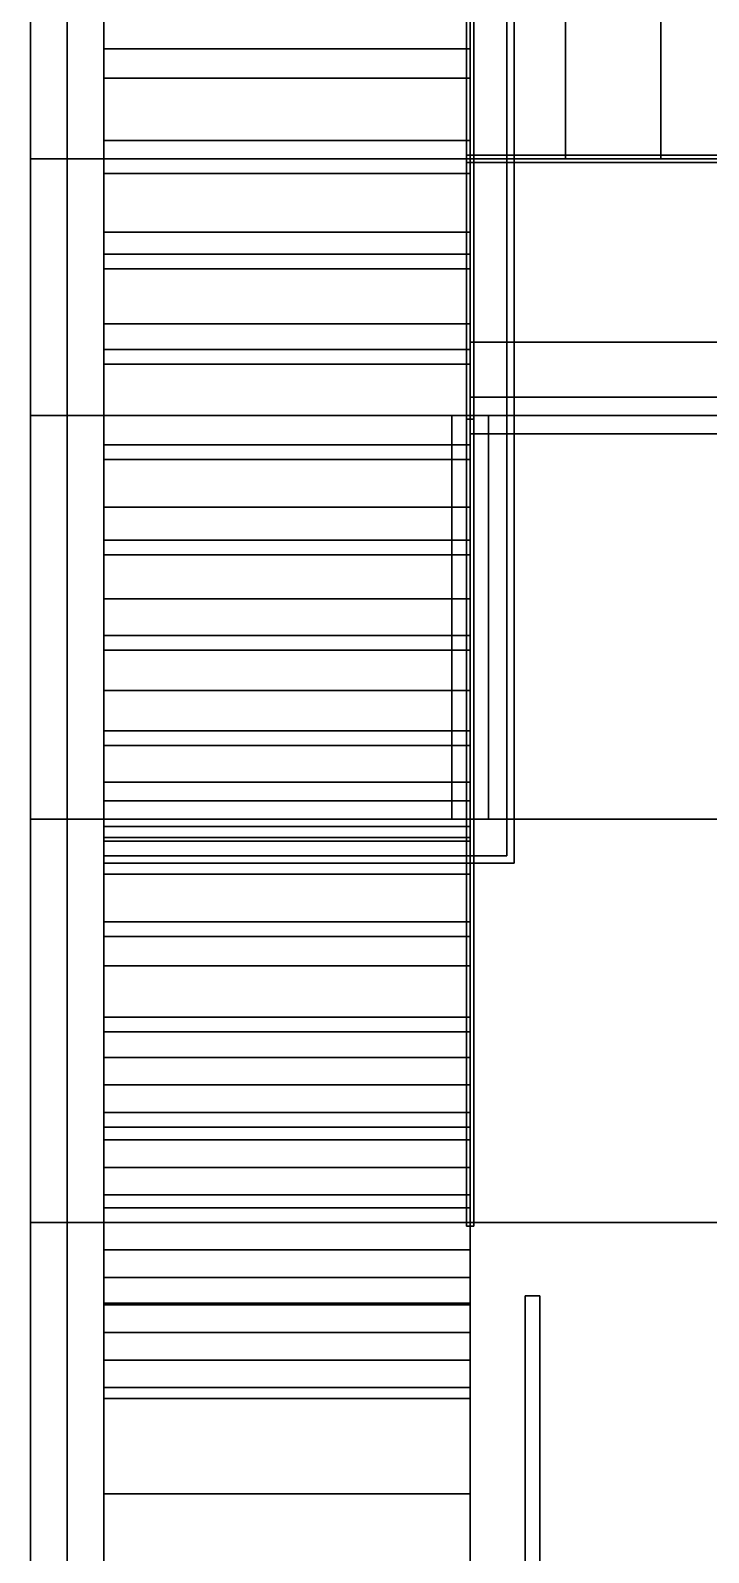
# Model space of a CAD drawing. Header units: millimetres. Extents: x -200 to 5200, y -250 to 30000.
# Drawn here: x 0 to 1850, y 13100 to 17250 of the extents above; entities that cross this region are included whole.
import ezdxf

# ---------------------------------------------------------------- set-up
doc = ezdxf.new("R2010")
doc.units = ezdxf.units.MM
for name, color, linetype in [('DOOR', 34, 'CONTINUOUS'), ('FLOOR', 9, 'CONTINUOUS'), ('FURN', 42, 'CONTINUOUS'), ('GLASS', 151, 'CONTINUOUS'), ('SITE', 92, 'CONTINUOUS'), ('SLAB', 252, 'CONTINUOUS'), ('STAIR', 42, 'CONTINUOUS'), ('STONE', 8, 'CONTINUOUS'), ('WALL', 7, 'CONTINUOUS')]:
    doc.layers.add(name, color=color, linetype=linetype)

msp = doc.modelspace()

# ---------------------------------------------------------------- linework, layer by layer
at = {"layer": 'DOOR'}
for points in [[(1350, 13000, 4050), (1390, 13000, 4050), (1390, 13800, 4050), (1350, 13800, 4050)], [(1350, 13000, 6150), (1390, 13000, 6150), (1390, 13800, 6150), (1350, 13800, 6150)], [(1350, 13800, 4050), (1390, 13800, 4050), (1390, 13800, 6150), (1350, 13800, 6150)], [(1350, 13000, 4050), (1350, 13800, 4050), (1350, 13800, 6150), (1350, 13000, 6150)], [(1390, 13000, 4050), (1390, 13800, 4050), (1390, 13800, 6150), (1390, 13000, 6150)]]:
    msp.add_3dface(points, dxfattribs=at)
at = {"layer": 'FLOOR', "color": 254}
for points in [[(0, 16200, 7355), (5000, 16200, 7355), (5000, 21800, 7355), (0, 21800, 7355)], [(1200, 16400, 4055), (2400, 16400, 4055), (2400, 16900, 4055), (1200, 16900, 4055)], [(1200, 13000, 4055), (2400, 13000, 4055), (2400, 16400, 4055), (1200, 16400, 4055)]]:
    msp.add_3dface(points, dxfattribs=at)
at = {"layer": 'FLOOR', "color": 41}
msp.add_3dface([(0, 13000, 455), (1200, 13000, 455), (1200, 21400, 455), (0, 21400, 455)], dxfattribs=at)
at = {"layer": 'FLOOR', "color": 31}
msp.add_3dface([(1200, 13000, 455), (5000, 13000, 455), (5000, 21400, 455), (1200, 21400, 455)], dxfattribs=at)
at = {"layer": 'FLOOR', "color": 21}
msp.add_3dface([(0, 12500, 7355), (5000, 12500, 7355), (5000, 16200, 7355), (0, 16200, 7355)], dxfattribs=at)
at = {"layer": 'FURN', "color": 42}
for points in [[(200, 14450, 450), (200, 17450, 450), (200, 17450, 1250)], [(200, 14450, 450), (200, 17450, 1250), (200, 17200, 1250)], [(200, 14450, 450), (200, 17450, 450), (1200, 17450, 450), (1200, 14450, 450)], [(200, 17450, 1250), (200, 17200, 1250), (1200, 17200, 1250), (1200, 17450, 1250)], [(1200, 14450, 450), (1200, 17450, 450), (1200, 17450, 1250)], [(1200, 14450, 450), (1200, 17450, 1250), (1200, 17200, 1250)], [(200, 14450, 450), (200, 17200, 1250), (200, 16950, 1250)], [(200, 17200, 1250), (200, 16950, 1250), (1200, 16950, 1250), (1200, 17200, 1250)], [(1200, 14450, 450), (1200, 17200, 1250), (1200, 16950, 1250)], [(200, 14450, 450), (200, 16950, 1250), (200, 16700, 1250)], [(200, 16950, 1250), (200, 16700, 1250), (1200, 16700, 1250), (1200, 16950, 1250)], [(1200, 14450, 450), (1200, 16950, 1250), (1200, 16700, 1250)], [(200, 14450, 450), (200, 16700, 1250), (200, 16450, 1250)], [(200, 16700, 1250), (200, 16450, 1250), (1200, 16450, 1250), (1200, 16700, 1250)], [(1200, 14450, 450), (1200, 16700, 1250), (1200, 16450, 1250)], [(200, 14450, 450), (200, 16450, 1250), (200, 16200, 1250)], [(200, 16450, 1250), (200, 16200, 1250), (1200, 16200, 1250), (1200, 16450, 1250)], [(1200, 14450, 450), (1200, 16450, 1250), (1200, 16200, 1250)], [(200, 14450, 450), (200, 16200, 1250), (200, 15950, 1250)], [(200, 16200, 1250), (200, 15950, 1250), (1200, 15950, 1250), (1200, 16200, 1250)], [(1200, 14450, 450), (1200, 16200, 1250), (1200, 15950, 1250)], [(200, 14450, 450), (200, 15950, 1250), (200, 15700, 1250)], [(200, 15950, 1250), (200, 15700, 1250), (1200, 15700, 1250), (1200, 15950, 1250)], [(1200, 14450, 450), (1200, 15950, 1250), (1200, 15700, 1250)], [(200, 14450, 450), (200, 15700, 1250), (200, 15450, 1250)], [(200, 15700, 1250), (200, 15450, 1250), (1200, 15450, 1250), (1200, 15700, 1250)], [(1200, 14450, 450), (1200, 15700, 1250), (1200, 15450, 1250)], [(200, 14450, 450), (200, 15450, 1250), (200, 15200, 1250)], [(200, 15450, 1250), (200, 15200, 1250), (1200, 15200, 1250), (1200, 15450, 1250)], [(1200, 14450, 450), (1200, 15450, 1250), (1200, 15200, 1250)], [(200, 14450, 450), (200, 15200, 1250), (200, 14950, 1250)], [(200, 15200, 1250), (200, 14950, 1250), (1200, 14950, 1250), (1200, 15200, 1250)], [(1200, 14450, 450), (1200, 15200, 1250), (1200, 14950, 1250)], [(200, 14450, 450), (200, 14950, 1250), (200, 14700, 1250)], [(200, 14950, 1250), (200, 14700, 1250), (1200, 14700, 1250), (1200, 14950, 1250)], [(1200, 14450, 450), (1200, 14950, 1250), (1200, 14700, 1250)], [(200, 14450, 450), (200, 14700, 1250), (200, 14450, 1250)], [(200, 14700, 1250), (200, 14450, 1250), (1200, 14450, 1250), (1200, 14700, 1250)], [(1200, 14450, 450), (1200, 14700, 1250), (1200, 14450, 1250)], [(200, 13550, 450), (200, 14450, 450), (200, 14450, 1636.5)], [(200, 13550, 450), (200, 14450, 1636.5), (200, 14375, 1593.3)], [(200, 13550, 450), (200, 14450, 450), (1200, 14450, 450), (1200, 13550, 450)], [(200, 14450, 450), (200, 14450, 1636.5), (1200, 14450, 1636.5), (1200, 14450, 450)], [(200, 14450, 1636.5), (200, 14375, 1593.3), (1200, 14375, 1593.3), (1200, 14450, 1636.5)], [(200, 14450, 1250), (200, 14450, 450), (1200, 14450, 450), (1200, 14450, 1250)], [(1200, 13550, 450), (1200, 14450, 450), (1200, 14450, 1636.5)], [(1200, 13550, 450), (1200, 14450, 1636.5), (1200, 14375, 1593.3)], [(200, 13550, 450), (200, 14375, 1593.3), (200, 14300, 1550)], [(200, 14375, 1593.3), (200, 14300, 1550), (1200, 14300, 1550), (1200, 14375, 1593.3)], [(1200, 13550, 450), (1200, 14375, 1593.3), (1200, 14300, 1550)], [(200, 13550, 450), (200, 14300, 1550), (200, 14225, 1506.7)], [(200, 14300, 1550), (200, 14225, 1506.7), (1200, 14225, 1506.7), (1200, 14300, 1550)], [(1200, 13550, 450), (1200, 14300, 1550), (1200, 14225, 1506.7)], [(200, 13550, 450), (200, 14225, 1506.7), (200, 14150, 1463.5)], [(200, 14225, 1506.7), (200, 14150, 1463.5), (1200, 14150, 1463.5), (1200, 14225, 1506.7)], [(1200, 13550, 450), (1200, 14225, 1506.7), (1200, 14150, 1463.5)], [(200, 13550, 450), (200, 14150, 1463.5), (200, 14075, 1420.2)], [(200, 14150, 1463.5), (200, 14075, 1420.2), (1200, 14075, 1420.2), (1200, 14150, 1463.5)], [(1200, 13550, 450), (1200, 14150, 1463.5), (1200, 14075, 1420.2)], [(200, 13550, 450), (200, 14075, 1420.2), (200, 14000, 1376.9)], [(200, 14075, 1420.2), (200, 14000, 1376.9), (1200, 14000, 1376.9), (1200, 14075, 1420.2)], [(1200, 13550, 450), (1200, 14075, 1420.2), (1200, 14000, 1376.9)], [(200, 13550, 450), (200, 14000, 1376.9), (200, 13925, 1333.7)], [(200, 14000, 1376.9), (200, 13925, 1333.7), (1200, 13925, 1333.7), (1200, 14000, 1376.9)], [(1200, 13550, 450), (1200, 14000, 1376.9), (1200, 13925, 1333.7)], [(200, 13550, 450), (200, 13925, 1333.7), (200, 13850, 1290.4)], [(200, 13925, 1333.7), (200, 13850, 1290.4), (1200, 13850, 1290.4), (1200, 13925, 1333.7)], [(1200, 13550, 450), (1200, 13925, 1333.7), (1200, 13850, 1290.4)], [(200, 13550, 450), (200, 13850, 1290.4), (200, 13775, 1247.1)], [(200, 13850, 1290.4), (200, 13775, 1247.1), (1200, 13775, 1247.1), (1200, 13850, 1290.4)], [(1200, 13550, 450), (1200, 13850, 1290.4), (1200, 13775, 1247.1)], [(200, 13550, 450), (200, 13775, 1247.1), (200, 13700, 1203.8)], [(200, 13775, 1247.1), (200, 13700, 1203.8), (1200, 13700, 1203.8), (1200, 13775, 1247.1)], [(1200, 13550, 450), (1200, 13775, 1247.1), (1200, 13700, 1203.8)], [(200, 13550, 450), (200, 13700, 1203.8), (200, 13625, 1160.6)], [(200, 13700, 1203.8), (200, 13625, 1160.6), (1200, 13625, 1160.6), (1200, 13700, 1203.8)], [(1200, 13550, 450), (1200, 13700, 1203.8), (1200, 13625, 1160.6)], [(200, 13550, 450), (200, 13625, 1160.6), (200, 13550, 1117.3)], [(200, 13625, 1160.6), (200, 13550, 1117.3), (1200, 13550, 1117.3), (1200, 13625, 1160.6)], [(1200, 13550, 450), (1200, 13625, 1160.6), (1200, 13550, 1117.3)], [(200, 13550, 1117.3), (200, 13550, 450), (1200, 13550, 450), (1200, 13550, 1117.3)]]:
    msp.add_3dface(points, dxfattribs=at)
at = {"layer": 'GLASS'}
for points in [[(200, 14980, 10950), (1320, 14980, 10950), (1320, 19060, 10950), (200, 19060, 10950)], [(200, 14980, 10966), (1320, 14980, 10966), (1320, 19060, 10966), (200, 19060, 10966)], [(200, 14980, 10950), (200, 19060, 10950), (200, 19060, 10966), (200, 14980, 10966)], [(1320, 14980, 10950), (1320, 19060, 10950), (1320, 19060, 10966), (1320, 14980, 10966)], [(1190, 16190, 7350), (1210, 16190, 7350), (1210, 18950, 7350), (1190, 18950, 7350)], [(1190, 16190, 8450), (1210, 16190, 8450), (1210, 18950, 8450), (1190, 18950, 8450)], [(1190, 16190, 7350), (1190, 18950, 7350), (1190, 18950, 8450), (1190, 16190, 8450)], [(1210, 16190, 7350), (1210, 18950, 7350), (1210, 18950, 8450), (1210, 16190, 8450)], [(1190, 13990, 4050), (1210, 13990, 4050), (1210, 16910, 4050), (1190, 16910, 4050)], [(1190, 13990, 5150), (1210, 13990, 5150), (1210, 16910, 5150), (1190, 16910, 5150)], [(1190, 16910, 4050), (1210, 16910, 4050), (1210, 16910, 5150), (1190, 16910, 5150)], [(1190, 13990, 4050), (1190, 16910, 4050), (1190, 16910, 5150), (1190, 13990, 5150)], [(1190, 16890, 4050), (1990, 16890, 4050), (1990, 16910, 4050), (1190, 16910, 4050)], [(1190, 16890, 5150), (1990, 16890, 5150), (1990, 16910, 5150), (1190, 16910, 5150)], [(1190, 16910, 4050), (1990, 16910, 4050), (1990, 16910, 5150), (1190, 16910, 5150)], [(1190, 16890, 4050), (1190, 16910, 4050), (1190, 16910, 5150), (1190, 16890, 5150)], [(1210, 13990, 4050), (1210, 16910, 4050), (1210, 16910, 5150), (1210, 13990, 5150)], [(1190, 16890, 4050), (1990, 16890, 4050), (1990, 16890, 5150), (1190, 16890, 5150)], [(1190, 16190, 7350), (1210, 16190, 7350), (1210, 16190, 8450), (1190, 16190, 8450)], [(200, 14980, 10950), (1320, 14980, 10950), (1320, 14980, 10966), (200, 14980, 10966)], [(1190, 13990, 4050), (1210, 13990, 4050), (1210, 13990, 5150), (1190, 13990, 5150)]]:
    msp.add_3dface(points, dxfattribs=at)
at = {"layer": 'SITE'}
msp.add_3dface([(0, 0), (5000, 0), (5000, 30000), (0, 30000)], dxfattribs=at)
at = {"layer": 'SLAB'}
for points in [[(0, 15100, 7150), (200, 15100, 7150), (200, 18940, 7150), (0, 18940, 7150)], [(0, 15100, 7350), (200, 15100, 7350), (200, 18940, 7350), (0, 18940, 7350)], [(0, 15100, 7150), (0, 18940, 7150), (0, 18940, 7350), (0, 15100, 7350)], [(0, 15100, 10150), (200, 15100, 10150), (200, 18940, 10150), (0, 18940, 10150)], [(0, 15100, 10350), (200, 15100, 10350), (200, 18940, 10350), (0, 18940, 10350)], [(0, 15100, 10150), (0, 18940, 10150), (0, 18940, 10350), (0, 15100, 10350)], [(200, 15100, 7150), (200, 18940, 7150), (200, 18940, 7350), (200, 15100, 7350)], [(200, 15100, 10150), (200, 18940, 10150), (200, 18940, 10350), (200, 15100, 10350)], [(1200, 15100, 7150), (5000, 15100, 7150), (5000, 18940, 7150), (1200, 18940, 7150)], [(1200, 15100, 7350), (5000, 15100, 7350), (5000, 18940, 7350), (1200, 18940, 7350)], [(1200, 15100, 7150), (1200, 18940, 7150), (1200, 18940, 7350), (1200, 15100, 7350)], [(1200, 15100, 10150), (5000, 15100, 10150), (5000, 18940, 10150), (1200, 18940, 10150)], [(1200, 15100, 10350), (5000, 15100, 10350), (5000, 18940, 10350), (1200, 18940, 10350)], [(1200, 15100, 10150), (1200, 18940, 10150), (1200, 18940, 10350), (1200, 15100, 10350)], [(0, 16900, 3850), (200, 16900, 3850), (200, 17900, 3850), (0, 17900, 3850)], [(0, 16900, 4050), (200, 16900, 4050), (200, 17900, 4050), (0, 17900, 4050)], [(0, 16900, 3850), (0, 17900, 3850), (0, 17900, 4050), (0, 16900, 4050)], [(200, 16900, 3850), (200, 17900, 3850), (200, 17900, 4050), (200, 16900, 4050)], [(0, 14000, 3850), (200, 14000, 3850), (200, 16900, 3850), (0, 16900, 3850)], [(0, 14000, 4050), (200, 14000, 4050), (200, 16900, 4050), (0, 16900, 4050)], [(0, 16900, 3850), (200, 16900, 3850), (200, 16900, 4050), (0, 16900, 4050)], [(0, 14000, 3850), (0, 16900, 3850), (0, 16900, 4050), (0, 14000, 4050)], [(0, 16900, 3850), (200, 16900, 3850), (200, 16900, 4050), (0, 16900, 4050)], [(200, 14000, 3850), (200, 16900, 3850), (200, 16900, 4050), (200, 14000, 4050)], [(1200, 14000, 3850), (5000, 14000, 3850), (5000, 16900, 3850), (1200, 16900, 3850)], [(1200, 14000, 4050), (5000, 14000, 4050), (5000, 16900, 4050), (1200, 16900, 4050)], [(1200, 16900, 3850), (5000, 16900, 3850), (5000, 16900, 4050), (1200, 16900, 4050)], [(1200, 14000, 3850), (1200, 16900, 3850), (1200, 16900, 4050), (1200, 14000, 4050)], [(0, 8000, 7150), (5000, 8000, 7150), (5000, 15100, 7150), (0, 15100, 7150)], [(0, 8000, 7350), (5000, 8000, 7350), (5000, 15100, 7350), (0, 15100, 7350)], [(0, 15100, 7150), (5000, 15100, 7150), (5000, 15100, 7350), (0, 15100, 7350)], [(0, 8000, 7150), (0, 15100, 7150), (0, 15100, 7350), (0, 8000, 7350)], [(0, 15100, 7150), (200, 15100, 7150), (200, 15100, 7350), (0, 15100, 7350)], [(0, 12500, 10150), (5000, 12500, 10150), (5000, 15100, 10150), (0, 15100, 10150)], [(0, 12500, 10350), (5000, 12500, 10350), (5000, 15100, 10350), (0, 15100, 10350)], [(0, 15100, 10150), (5000, 15100, 10150), (5000, 15100, 10350), (0, 15100, 10350)], [(0, 12500, 10150), (0, 15100, 10150), (0, 15100, 10350), (0, 12500, 10350)], [(0, 15100, 10150), (200, 15100, 10150), (200, 15100, 10350), (0, 15100, 10350)], [(1200, 15100, 7150), (5000, 15100, 7150), (5000, 15100, 7350), (1200, 15100, 7350)], [(1200, 15100, 10150), (5000, 15100, 10150), (5000, 15100, 10350), (1200, 15100, 10350)], [(0, 8000, 3850), (5000, 8000, 3850), (5000, 14000, 3850), (0, 14000, 3850)], [(0, 8000, 4050), (5000, 8000, 4050), (5000, 14000, 4050), (0, 14000, 4050)], [(0, 14000, 3850), (5000, 14000, 3850), (5000, 14000, 4050), (0, 14000, 4050)], [(0, 8000, 3850), (0, 14000, 3850), (0, 14000, 4050), (0, 8000, 4050)], [(0, 14000, 3850), (200, 14000, 3850), (200, 14000, 4050), (0, 14000, 4050)], [(1200, 14000, 3850), (5000, 14000, 3850), (5000, 14000, 4050), (1200, 14000, 4050)]]:
    msp.add_3dface(points, dxfattribs=at)
at = {"layer": 'STAIR'}
for points in [[(200, 16900, 3250), (1200, 16900, 3250), (1200, 17900, 3250), (200, 17900, 3250)], [(200, 16900, 3450), (1200, 16900, 3450), (1200, 17900, 3450), (200, 17900, 3450)], [(200, 16900, 3250), (200, 17900, 3250), (200, 17900, 3450), (200, 16900, 3450)], [(1200, 16900, 3250), (1200, 17900, 3250), (1200, 17900, 3450), (1200, 16900, 3450)], [(1200, 16900, 3330), (1460, 16900, 3330), (1460, 17900, 3330), (1200, 17900, 3330)], [(1200, 16900, 3600), (1460, 16900, 3600), (1460, 17900, 3600), (1200, 17900, 3600)], [(1200, 16900, 3330), (1200, 17900, 3330), (1200, 17900, 3600), (1200, 16900, 3600)], [(1460, 16900, 3330), (1460, 17900, 3330), (1460, 17900, 3600), (1460, 16900, 3600)], [(1460, 16900, 3480), (1720, 16900, 3480), (1720, 17900, 3480), (1460, 17900, 3480)], [(1460, 16900, 3750), (1720, 16900, 3750), (1720, 17900, 3750), (1460, 17900, 3750)], [(1460, 16900, 3480), (1460, 17900, 3480), (1460, 17900, 3750), (1460, 16900, 3750)], [(1720, 16900, 3480), (1720, 17900, 3480), (1720, 17900, 3750), (1720, 16900, 3750)], [(1720, 16900, 3630), (1980, 16900, 3630), (1980, 17900, 3630), (1720, 17900, 3630)], [(1720, 16900, 3900), (1980, 16900, 3900), (1980, 17900, 3900), (1720, 17900, 3900)], [(1720, 16900, 3630), (1720, 17900, 3630), (1720, 17900, 3900), (1720, 16900, 3900)], [(200, 17120, 5910), (1200, 17120, 5910), (1200, 17380, 5910), (200, 17380, 5910)], [(200, 17120, 6195), (1200, 17120, 6195), (1200, 17380, 6195), (200, 17380, 6195)], [(200, 17120, 5910), (200, 17380, 5910), (200, 17380, 6195), (200, 17120, 6195)], [(1200, 17120, 5910), (1200, 17380, 5910), (1200, 17380, 6195), (1200, 17120, 6195)], [(200, 16860, 5745), (1200, 16860, 5745), (1200, 17120, 5745), (200, 17120, 5745)], [(200, 16860, 6030), (1200, 16860, 6030), (1200, 17120, 6030), (200, 17120, 6030)], [(200, 17120, 5745), (1200, 17120, 5745), (1200, 17120, 6030), (200, 17120, 6030)], [(200, 16860, 5745), (200, 17120, 5745), (200, 17120, 6030), (200, 16860, 6030)], [(200, 17120, 5910), (1200, 17120, 5910), (1200, 17120, 6195), (200, 17120, 6195)], [(1200, 16860, 5745), (1200, 17120, 5745), (1200, 17120, 6030), (1200, 16860, 6030)], [(200, 16640, 3030), (1200, 16640, 3030), (1200, 16900, 3030), (200, 16900, 3030)], [(200, 16640, 3300), (1200, 16640, 3300), (1200, 16900, 3300), (200, 16900, 3300)], [(200, 16900, 3030), (1200, 16900, 3030), (1200, 16900, 3300), (200, 16900, 3300)], [(200, 16640, 3030), (200, 16900, 3030), (200, 16900, 3300), (200, 16640, 3300)], [(200, 16900, 3250), (1200, 16900, 3250), (1200, 16900, 3450), (200, 16900, 3450)], [(1200, 16640, 3030), (1200, 16900, 3030), (1200, 16900, 3300), (1200, 16640, 3300)], [(1200, 16900, 3330), (1460, 16900, 3330), (1460, 16900, 3600), (1200, 16900, 3600)], [(1460, 16900, 3480), (1720, 16900, 3480), (1720, 16900, 3750), (1460, 16900, 3750)], [(1720, 16900, 3630), (1980, 16900, 3630), (1980, 16900, 3900), (1720, 16900, 3900)], [(200, 16600, 5580), (1200, 16600, 5580), (1200, 16860, 5580), (200, 16860, 5580)], [(200, 16600, 5865), (1200, 16600, 5865), (1200, 16860, 5865), (200, 16860, 5865)], [(200, 16860, 5580), (1200, 16860, 5580), (1200, 16860, 5865), (200, 16860, 5865)], [(200, 16600, 5580), (200, 16860, 5580), (200, 16860, 5865), (200, 16600, 5865)], [(200, 16860, 5745), (1200, 16860, 5745), (1200, 16860, 6030), (200, 16860, 6030)], [(1200, 16600, 5580), (1200, 16860, 5580), (1200, 16860, 5865), (1200, 16600, 5865)], [(200, 16380, 2880), (1200, 16380, 2880), (1200, 16640, 2880), (200, 16640, 2880)], [(200, 16380, 3150), (1200, 16380, 3150), (1200, 16640, 3150), (200, 16640, 3150)], [(200, 16640, 2880), (1200, 16640, 2880), (1200, 16640, 3150), (200, 16640, 3150)], [(200, 16380, 2880), (200, 16640, 2880), (200, 16640, 3150), (200, 16380, 3150)], [(200, 16640, 3030), (1200, 16640, 3030), (1200, 16640, 3300), (200, 16640, 3300)], [(200, 16340, 5415), (1200, 16340, 5415), (1200, 16600, 5415), (200, 16600, 5415)], [(200, 16340, 5700), (1200, 16340, 5700), (1200, 16600, 5700), (200, 16600, 5700)], [(200, 16600, 5415), (1200, 16600, 5415), (1200, 16600, 5700), (200, 16600, 5700)], [(200, 16340, 5415), (200, 16600, 5415), (200, 16600, 5700), (200, 16340, 5700)], [(200, 16600, 5580), (1200, 16600, 5580), (1200, 16600, 5865), (200, 16600, 5865)], [(1200, 16380, 2880), (1200, 16640, 2880), (1200, 16640, 3150), (1200, 16380, 3150)], [(1200, 16340, 5415), (1200, 16600, 5415), (1200, 16600, 5700), (1200, 16340, 5700)], [(200, 16120, 2730), (1200, 16120, 2730), (1200, 16380, 2730), (200, 16380, 2730)], [(200, 16120, 3000), (1200, 16120, 3000), (1200, 16380, 3000), (200, 16380, 3000)], [(200, 16380, 2730), (1200, 16380, 2730), (1200, 16380, 3000), (200, 16380, 3000)], [(200, 16120, 2730), (200, 16380, 2730), (200, 16380, 3000), (200, 16120, 3000)], [(200, 16380, 2880), (1200, 16380, 2880), (1200, 16380, 3150), (200, 16380, 3150)], [(1200, 16120, 2730), (1200, 16380, 2730), (1200, 16380, 3000), (1200, 16120, 3000)], [(200, 16080, 5250), (1200, 16080, 5250), (1200, 16340, 5250), (200, 16340, 5250)], [(200, 16080, 5535), (1200, 16080, 5535), (1200, 16340, 5535), (200, 16340, 5535)], [(200, 16340, 5250), (1200, 16340, 5250), (1200, 16340, 5535), (200, 16340, 5535)], [(200, 16080, 5250), (200, 16340, 5250), (200, 16340, 5535), (200, 16080, 5535)], [(200, 16340, 5415), (1200, 16340, 5415), (1200, 16340, 5700), (200, 16340, 5700)], [(1200, 16080, 5250), (1200, 16340, 5250), (1200, 16340, 5535), (1200, 16080, 5535)], [(200, 15860, 2580), (1200, 15860, 2580), (1200, 16120, 2580), (200, 16120, 2580)], [(200, 15860, 2850), (1200, 15860, 2850), (1200, 16120, 2850), (200, 16120, 2850)], [(200, 16120, 2580), (1200, 16120, 2580), (1200, 16120, 2850), (200, 16120, 2850)], [(200, 15860, 2580), (200, 16120, 2580), (200, 16120, 2850), (200, 15860, 2850)], [(200, 16120, 2730), (1200, 16120, 2730), (1200, 16120, 3000), (200, 16120, 3000)], [(1200, 15860, 2580), (1200, 16120, 2580), (1200, 16120, 2850), (1200, 15860, 2850)], [(200, 15820, 5085), (1200, 15820, 5085), (1200, 16080, 5085), (200, 16080, 5085)], [(200, 15820, 5370), (1200, 15820, 5370), (1200, 16080, 5370), (200, 16080, 5370)], [(200, 16080, 5085), (1200, 16080, 5085), (1200, 16080, 5370), (200, 16080, 5370)], [(200, 15820, 5085), (200, 16080, 5085), (200, 16080, 5370), (200, 15820, 5370)], [(200, 16080, 5250), (1200, 16080, 5250), (1200, 16080, 5535), (200, 16080, 5535)], [(1200, 15820, 5085), (1200, 16080, 5085), (1200, 16080, 5370), (1200, 15820, 5370)], [(200, 15600, 2430), (1200, 15600, 2430), (1200, 15860, 2430), (200, 15860, 2430)], [(200, 15600, 2700), (1200, 15600, 2700), (1200, 15860, 2700), (200, 15860, 2700)], [(200, 15860, 2430), (1200, 15860, 2430), (1200, 15860, 2700), (200, 15860, 2700)], [(200, 15600, 2430), (200, 15860, 2430), (200, 15860, 2700), (200, 15600, 2700)], [(200, 15860, 2580), (1200, 15860, 2580), (1200, 15860, 2850), (200, 15860, 2850)], [(1200, 15600, 2430), (1200, 15860, 2430), (1200, 15860, 2700), (1200, 15600, 2700)], [(200, 15560, 4920), (1200, 15560, 4920), (1200, 15820, 4920), (200, 15820, 4920)], [(200, 15560, 5205), (1200, 15560, 5205), (1200, 15820, 5205), (200, 15820, 5205)], [(200, 15820, 4920), (1200, 15820, 4920), (1200, 15820, 5205), (200, 15820, 5205)], [(200, 15560, 4920), (200, 15820, 4920), (200, 15820, 5205), (200, 15560, 5205)], [(200, 15820, 5085), (1200, 15820, 5085), (1200, 15820, 5370), (200, 15820, 5370)], [(1200, 15560, 4920), (1200, 15820, 4920), (1200, 15820, 5205), (1200, 15560, 5205)], [(200, 15340, 2280), (1200, 15340, 2280), (1200, 15600, 2280), (200, 15600, 2280)], [(200, 15340, 2550), (1200, 15340, 2550), (1200, 15600, 2550), (200, 15600, 2550)], [(200, 15600, 2280), (1200, 15600, 2280), (1200, 15600, 2550), (200, 15600, 2550)], [(200, 15340, 2280), (200, 15600, 2280), (200, 15600, 2550), (200, 15340, 2550)], [(200, 15600, 2430), (1200, 15600, 2430), (1200, 15600, 2700), (200, 15600, 2700)], [(1200, 15340, 2280), (1200, 15600, 2280), (1200, 15600, 2550), (1200, 15340, 2550)], [(200, 15300, 4755), (1200, 15300, 4755), (1200, 15560, 4755), (200, 15560, 4755)], [(200, 15300, 5040), (1200, 15300, 5040), (1200, 15560, 5040), (200, 15560, 5040)], [(200, 15560, 4755), (1200, 15560, 4755), (1200, 15560, 5040), (200, 15560, 5040)], [(200, 15300, 4755), (200, 15560, 4755), (200, 15560, 5040), (200, 15300, 5040)], [(200, 15560, 4920), (1200, 15560, 4920), (1200, 15560, 5205), (200, 15560, 5205)], [(1200, 15300, 4755), (1200, 15560, 4755), (1200, 15560, 5040), (1200, 15300, 5040)], [(200, 15080, 2130), (1200, 15080, 2130), (1200, 15340, 2130), (200, 15340, 2130)], [(200, 15080, 2400), (1200, 15080, 2400), (1200, 15340, 2400), (200, 15340, 2400)], [(200, 15340, 2130), (1200, 15340, 2130), (1200, 15340, 2400), (200, 15340, 2400)], [(200, 15080, 2130), (200, 15340, 2130), (200, 15340, 2400), (200, 15080, 2400)], [(200, 15340, 2280), (1200, 15340, 2280), (1200, 15340, 2550), (200, 15340, 2550)], [(1200, 15080, 2130), (1200, 15340, 2130), (1200, 15340, 2400), (1200, 15080, 2400)], [(200, 15040, 4590), (1200, 15040, 4590), (1200, 15300, 4590), (200, 15300, 4590)], [(200, 15040, 4875), (1200, 15040, 4875), (1200, 15300, 4875), (200, 15300, 4875)], [(200, 15300, 4590), (1200, 15300, 4590), (1200, 15300, 4875), (200, 15300, 4875)], [(200, 15040, 4590), (200, 15300, 4590), (200, 15300, 4875), (200, 15040, 4875)], [(200, 15300, 4755), (1200, 15300, 4755), (1200, 15300, 5040), (200, 15300, 5040)], [(1200, 15040, 4590), (1200, 15300, 4590), (1200, 15300, 4875), (1200, 15040, 4875)], [(200, 14820, 1980), (1200, 14820, 1980), (1200, 15080, 1980), (200, 15080, 1980)], [(200, 14820, 2250), (1200, 14820, 2250), (1200, 15080, 2250), (200, 15080, 2250)], [(200, 15080, 1980), (1200, 15080, 1980), (1200, 15080, 2250), (200, 15080, 2250)], [(200, 14820, 1980), (200, 15080, 1980), (200, 15080, 2250), (200, 14820, 2250)], [(200, 15080, 2130), (1200, 15080, 2130), (1200, 15080, 2400), (200, 15080, 2400)], [(1200, 14820, 1980), (1200, 15080, 1980), (1200, 15080, 2250), (1200, 14820, 2250)], [(200, 14780, 4425), (1200, 14780, 4425), (1200, 15040, 4425), (200, 15040, 4425)], [(200, 14780, 4710), (1200, 14780, 4710), (1200, 15040, 4710), (200, 15040, 4710)], [(200, 15040, 4425), (1200, 15040, 4425), (1200, 15040, 4710), (200, 15040, 4710)], [(200, 14780, 4425), (200, 15040, 4425), (200, 15040, 4710), (200, 14780, 4710)], [(200, 15040, 4590), (1200, 15040, 4590), (1200, 15040, 4875), (200, 15040, 4875)], [(1200, 14780, 4425), (1200, 15040, 4425), (1200, 15040, 4710), (1200, 14780, 4710)], [(200, 14560, 1830), (1200, 14560, 1830), (1200, 14820, 1830), (200, 14820, 1830)], [(200, 14560, 2100), (1200, 14560, 2100), (1200, 14820, 2100), (200, 14820, 2100)], [(200, 14820, 1830), (1200, 14820, 1830), (1200, 14820, 2100), (200, 14820, 2100)], [(200, 14560, 1830), (200, 14820, 1830), (200, 14820, 2100), (200, 14560, 2100)], [(200, 14820, 1980), (1200, 14820, 1980), (1200, 14820, 2250), (200, 14820, 2250)], [(1200, 14560, 1830), (1200, 14820, 1830), (1200, 14820, 2100), (1200, 14560, 2100)], [(200, 14520, 4260), (1200, 14520, 4260), (1200, 14780, 4260), (200, 14780, 4260)], [(200, 14520, 4545), (1200, 14520, 4545), (1200, 14780, 4545), (200, 14780, 4545)], [(200, 14780, 4260), (1200, 14780, 4260), (1200, 14780, 4545), (200, 14780, 4545)], [(200, 14520, 4260), (200, 14780, 4260), (200, 14780, 4545), (200, 14520, 4545)], [(200, 14780, 4425), (1200, 14780, 4425), (1200, 14780, 4710), (200, 14780, 4710)], [(1200, 14520, 4260), (1200, 14780, 4260), (1200, 14780, 4545), (1200, 14520, 4545)], [(200, 14300, 1680), (1200, 14300, 1680), (1200, 14560, 1680), (200, 14560, 1680)], [(200, 14300, 1950), (1200, 14300, 1950), (1200, 14560, 1950), (200, 14560, 1950)], [(200, 14560, 1680), (1200, 14560, 1680), (1200, 14560, 1950), (200, 14560, 1950)], [(200, 14300, 1680), (200, 14560, 1680), (200, 14560, 1950), (200, 14300, 1950)], [(200, 14560, 1830), (1200, 14560, 1830), (1200, 14560, 2100), (200, 14560, 2100)], [(1200, 14300, 1680), (1200, 14560, 1680), (1200, 14560, 1950), (1200, 14300, 1950)], [(200, 14260, 4095), (1200, 14260, 4095), (1200, 14520, 4095), (200, 14520, 4095)], [(200, 14260, 4380), (1200, 14260, 4380), (1200, 14520, 4380), (200, 14520, 4380)], [(200, 14520, 4095), (1200, 14520, 4095), (1200, 14520, 4380), (200, 14520, 4380)], [(200, 14260, 4095), (200, 14520, 4095), (200, 14520, 4380), (200, 14260, 4380)], [(200, 14520, 4260), (1200, 14520, 4260), (1200, 14520, 4545), (200, 14520, 4545)], [(1200, 14260, 4095), (1200, 14520, 4095), (1200, 14520, 4380), (1200, 14260, 4380)], [(200, 14040, 1530), (1200, 14040, 1530), (1200, 14300, 1530), (200, 14300, 1530)], [(200, 14040, 1800), (1200, 14040, 1800), (1200, 14300, 1800), (200, 14300, 1800)], [(200, 14300, 1530), (1200, 14300, 1530), (1200, 14300, 1800), (200, 14300, 1800)], [(200, 14040, 1530), (200, 14300, 1530), (200, 14300, 1800), (200, 14040, 1800)], [(200, 14300, 1680), (1200, 14300, 1680), (1200, 14300, 1950), (200, 14300, 1950)], [(1200, 14040, 1530), (1200, 14300, 1530), (1200, 14300, 1800), (1200, 14040, 1800)], [(200, 14000, 4050), (1200, 14000, 4050), (1200, 14260, 4050), (200, 14260, 4050)], [(200, 14000, 4215), (1200, 14000, 4215), (1200, 14260, 4215), (200, 14260, 4215)], [(200, 14260, 4050), (1200, 14260, 4050), (1200, 14260, 4215), (200, 14260, 4215)], [(200, 14000, 4050), (200, 14260, 4050), (200, 14260, 4215), (200, 14000, 4215)], [(200, 14260, 4095), (1200, 14260, 4095), (1200, 14260, 4380), (200, 14260, 4380)], [(1200, 14000, 4050), (1200, 14260, 4050), (1200, 14260, 4215), (1200, 14000, 4215)], [(200, 13780, 1380), (1200, 13780, 1380), (1200, 14040, 1380), (200, 14040, 1380)], [(200, 13780, 1650), (1200, 13780, 1650), (1200, 14040, 1650), (200, 14040, 1650)], [(200, 14040, 1380), (1200, 14040, 1380), (1200, 14040, 1650), (200, 14040, 1650)], [(200, 13780, 1380), (200, 14040, 1380), (200, 14040, 1650), (200, 13780, 1650)], [(200, 14040, 1530), (1200, 14040, 1530), (1200, 14040, 1800), (200, 14040, 1800)], [(1200, 13780, 1380), (1200, 14040, 1380), (1200, 14040, 1650), (1200, 13780, 1650)], [(200, 14000, 4050), (1200, 14000, 4050), (1200, 14000, 4215), (200, 14000, 4215)], [(200, 13520, 1230), (1200, 13520, 1230), (1200, 13780, 1230), (200, 13780, 1230)], [(200, 13520, 1500), (1200, 13520, 1500), (1200, 13780, 1500), (200, 13780, 1500)], [(200, 13780, 1230), (1200, 13780, 1230), (1200, 13780, 1500), (200, 13780, 1500)], [(200, 13520, 1230), (200, 13780, 1230), (200, 13780, 1500), (200, 13520, 1500)], [(200, 13780, 1380), (1200, 13780, 1380), (1200, 13780, 1650), (200, 13780, 1650)], [(1200, 13520, 1230), (1200, 13780, 1230), (1200, 13780, 1500), (1200, 13520, 1500)], [(200, 13260, 1080), (1200, 13260, 1080), (1200, 13520, 1080), (200, 13520, 1080)], [(200, 13260, 1350), (1200, 13260, 1350), (1200, 13520, 1350), (200, 13520, 1350)], [(200, 13520, 1080), (1200, 13520, 1080), (1200, 13520, 1350), (200, 13520, 1350)], [(200, 13260, 1080), (200, 13520, 1080), (200, 13520, 1350), (200, 13260, 1350)], [(200, 13520, 1230), (1200, 13520, 1230), (1200, 13520, 1500), (200, 13520, 1500)], [(1200, 13260, 1080), (1200, 13520, 1080), (1200, 13520, 1350), (1200, 13260, 1350)], [(200, 13000, 930), (1200, 13000, 930), (1200, 13260, 930), (200, 13260, 930)], [(200, 13000, 1200), (1200, 13000, 1200), (1200, 13260, 1200), (200, 13260, 1200)], [(200, 13260, 930), (1200, 13260, 930), (1200, 13260, 1200), (200, 13260, 1200)], [(200, 13000, 930), (200, 13260, 930), (200, 13260, 1200), (200, 13000, 1200)], [(200, 13260, 1080), (1200, 13260, 1080), (1200, 13260, 1350), (200, 13260, 1350)], [(1200, 13000, 930), (1200, 13260, 930), (1200, 13260, 1200), (1200, 13000, 1200)]]:
    msp.add_3dface(points, dxfattribs=at)
at = {"layer": 'STONE'}
for points in [[(0, 8000), (5000, 8000), (5000, 26000), (0, 26000)], [(0, 8000, 450), (5000, 8000, 450), (5000, 26000, 450), (0, 26000, 450)], [(0, 8000), (0, 26000), (0, 26000, 450), (0, 8000, 450)]]:
    msp.add_3dface(points, dxfattribs=at)
at = {"layer": 'WALL'}
for points in [[(0, 8000, 450), (200, 8000, 450), (200, 26000, 450), (0, 26000, 450)], [(0, 8000, 7150), (200, 8000, 7150), (200, 26000, 7150), (0, 26000, 7150)], [(0, 8000, 450), (0, 26000, 450), (0, 26000, 7150), (0, 8000, 7150)], [(200, 8000, 450), (200, 26000, 450), (200, 26000, 7150), (200, 8000, 7150)], [(0, 12500, 7350), (200, 12500, 7350), (200, 21800, 7350), (0, 21800, 7350)], [(0, 12500, 10150), (200, 12500, 10150), (200, 21800, 10150), (0, 21800, 10150)], [(0, 12500, 7350), (0, 21800, 7350), (0, 21800, 10150), (0, 12500, 10150)], [(0, 12500, 10350), (100, 12500, 10350), (100, 21800, 10350), (0, 21800, 10350)], [(0, 12500, 11200), (100, 12500, 11200), (100, 21800, 11200), (0, 21800, 11200)], [(0, 12500, 10350), (0, 21800, 10350), (0, 21800, 11200), (0, 12500, 11200)], [(100, 12500, 10350), (100, 21800, 10350), (100, 21800, 11200), (100, 12500, 11200)], [(200, 12500, 7350), (200, 21800, 7350), (200, 21800, 10150), (200, 12500, 10150)], [(1200, 15000, 10350), (1300, 15000, 10350), (1300, 19040, 10350), (1200, 19040, 10350)], [(1200, 15000, 10800), (1300, 15000, 10800), (1300, 19040, 10800), (1200, 19040, 10800)], [(1200, 15000, 10350), (1200, 19040, 10350), (1200, 19040, 10800), (1200, 15000, 10800)], [(1300, 15000, 10350), (1300, 19040, 10350), (1300, 19040, 10800), (1300, 15000, 10800)], [(1200, 16150, 7350), (3900, 16150, 7350), (3900, 16250, 7350), (1200, 16250, 7350)], [(1200, 16150, 10150), (3900, 16150, 10150), (3900, 16250, 10150), (1200, 16250, 10150)], [(1200, 16250, 7350), (3900, 16250, 7350), (3900, 16250, 10150), (1200, 16250, 10150)], [(1200, 16150, 7350), (1200, 16250, 7350), (1200, 16250, 10150), (1200, 16150, 10150)], [(1150, 15100, 7350), (1250, 15100, 7350), (1250, 16200, 7350), (1150, 16200, 7350)], [(1150, 15100, 10150), (1250, 15100, 10150), (1250, 16200, 10150), (1150, 16200, 10150)], [(1150, 16200, 7350), (1250, 16200, 7350), (1250, 16200, 10150), (1150, 16200, 10150)], [(1150, 15100, 7350), (1150, 16200, 7350), (1150, 16200, 10150), (1150, 15100, 10150)], [(1250, 15100, 7350), (1250, 16200, 7350), (1250, 16200, 10150), (1250, 15100, 10150)], [(1200, 16150, 7350), (3900, 16150, 7350), (3900, 16150, 10150), (1200, 16150, 10150)], [(200, 15050, 7350), (1200, 15050, 7350), (1200, 15150, 7350), (200, 15150, 7350)], [(200, 15050, 10150), (1200, 15050, 10150), (1200, 15150, 10150), (200, 15150, 10150)], [(200, 15150, 7350), (1200, 15150, 7350), (1200, 15150, 10150), (200, 15150, 10150)], [(200, 15050, 7350), (200, 15150, 7350), (200, 15150, 10150), (200, 15050, 10150)], [(1200, 15050, 7350), (1200, 15150, 7350), (1200, 15150, 10150), (1200, 15050, 10150)], [(200, 15000, 10350), (1200, 15000, 10350), (1200, 15100, 10350), (200, 15100, 10350)], [(200, 15000, 10800), (1200, 15000, 10800), (1200, 15100, 10800), (200, 15100, 10800)], [(200, 15100, 10350), (1200, 15100, 10350), (1200, 15100, 10800), (200, 15100, 10800)], [(200, 15000, 10350), (200, 15100, 10350), (200, 15100, 10800), (200, 15000, 10800)], [(1150, 15100, 7350), (1250, 15100, 7350), (1250, 15100, 10150), (1150, 15100, 10150)], [(1200, 15000, 10350), (1200, 15100, 10350), (1200, 15100, 10800), (1200, 15000, 10800)], [(200, 15050, 7350), (1200, 15050, 7350), (1200, 15050, 10150), (200, 15050, 10150)], [(200, 15000, 10350), (1200, 15000, 10350), (1200, 15000, 10800), (200, 15000, 10800)], [(1200, 15000, 10350), (1300, 15000, 10350), (1300, 15000, 10800), (1200, 15000, 10800)]]:
    msp.add_3dface(points, dxfattribs=at)

doc.saveas('drawing.dxf')
